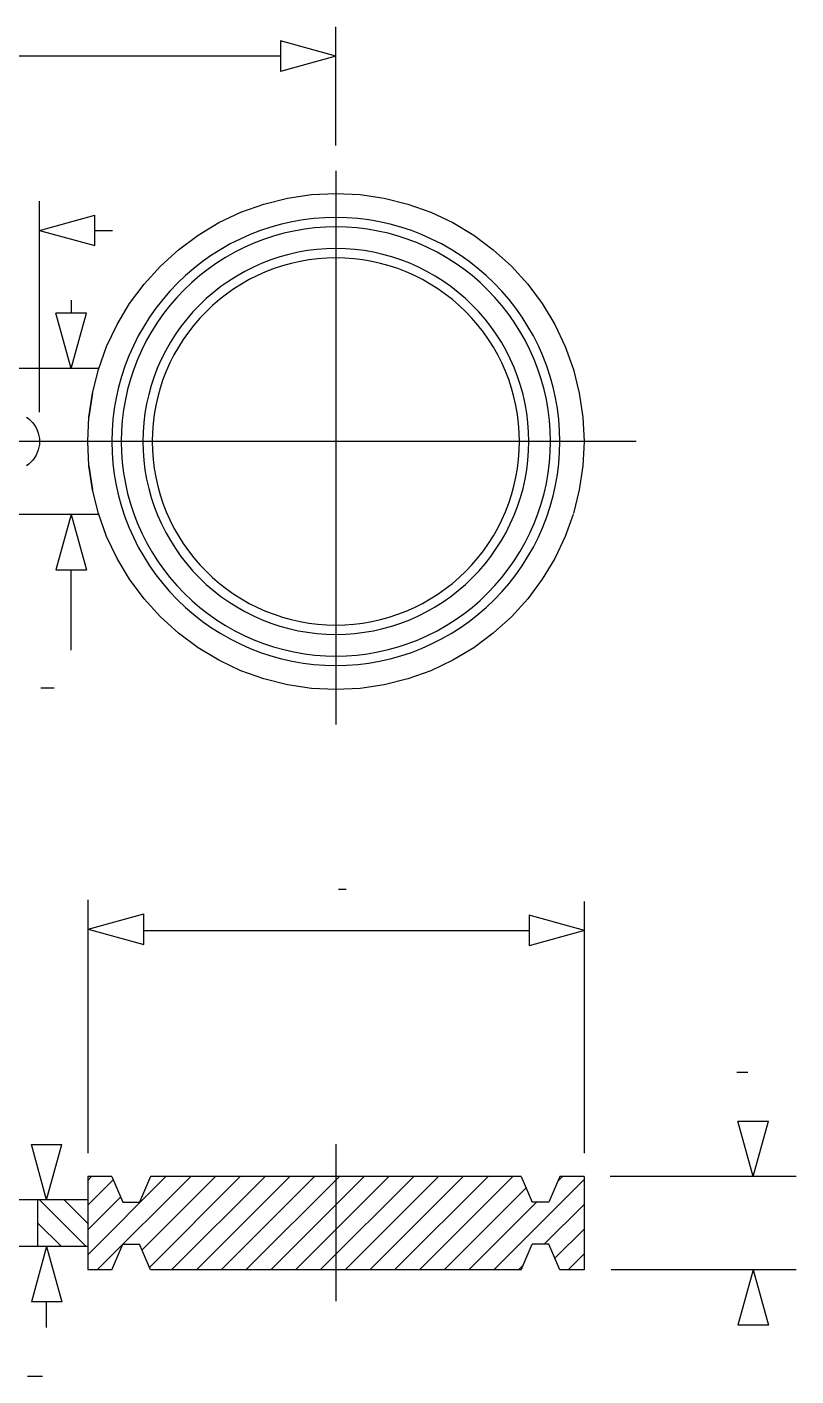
# Model space of a CAD drawing. Extents: x 555 to 1318, y 263 to 995.
# Drawn here: x 907 to 1318, y 263 to 986 of the extents above; entities that cross this region are included whole.
import ezdxf

# ---------------------------------------------------------------- set-up
doc = ezdxf.new("R2010")
doc.units = 0
doc.header["$MEASUREMENT"] = 0
for name, color, linetype in [('2', 7, 'CONTINUOUS'), ('4', 7, 'CONTINUOUS'), ('FLAN1$0$-1', 7, 'CONTINUOUS')]:
    doc.layers.add(name, color=color, linetype=linetype)

msp = doc.modelspace()

# ---------------------------------------------------------------- linework, layer by layer
at = {"layer": '2', "color": 3, "linetype": 'Continuous'}
for p, q in [((1072.13, 922.18), (1072.13, 985.54)), ((1072.13, 969.91), (1042.49, 978.11)), ((1042.49, 978.11), (1042.49, 961.72)), ((1042.49, 978.11), (1042.49, 961.72)), ((1042.49, 969.91), (753.34, 969.91)), ((1072.13, 969.91), (1042.49, 961.72)), ((913.54, 779.28), (913.54, 892.31)), ((913.54, 876.68), (943.18, 884.88)), ((943.18, 868.49), (943.18, 884.88)), ((943.18, 868.49), (943.18, 884.88)), ((913.54, 876.68), (943.18, 868.49)), ((943.18, 876.68), (952.6, 876.68)), ((930.48, 839.24), (930.48, 832.36)), ((930.48, 802.72), (922.28, 832.36)), ((938.67, 832.36), (922.28, 832.36)), ((938.67, 832.36), (922.28, 832.36)), ((930.48, 802.72), (938.67, 832.36)), ((930.48, 724.6), (922.28, 694.95)), ((930.48, 724.6), (938.67, 694.95)), ((922.28, 694.95), (938.67, 694.95)), ((922.28, 694.95), (938.67, 694.95)), ((930.48, 651.89), (930.48, 694.95)), ((939.63, 382.7), (939.63, 518.28)), ((1205.26, 382.7), (1205.26, 517.47)), ((939.63, 502.66), (969.27, 510.85)), ((969.27, 494.46), (969.27, 510.85)), ((969.27, 494.46), (969.27, 510.85)), ((1205.26, 501.85), (1175.62, 510.04)), ((1175.62, 510.04), (1175.62, 493.65)), ((1175.62, 510.04), (1175.62, 493.65)), ((939.63, 502.66), (969.27, 494.46)), ((969.27, 501.85), (1175.62, 501.85)), ((1205.26, 501.85), (1175.62, 493.65)), ((1295.46, 370.2), (1287.26, 399.84)), ((1287.26, 399.84), (1303.65, 399.84)), ((1287.26, 399.84), (1303.65, 399.84)), ((1295.46, 370.2), (1303.65, 399.84)), ((917.35, 357.7), (909.15, 387.34)), ((909.15, 387.34), (925.55, 387.34)), ((909.15, 387.34), (925.55, 387.34)), ((917.35, 357.7), (925.55, 387.34)), ((1318.39, 370.2), (1218.86, 370.2)), ((917.35, 332.7), (909.15, 303.06)), ((917.35, 332.7), (925.55, 303.06)), ((1318.39, 320.2), (1219.55, 320.2)), ((1295.46, 320.2), (1287.26, 290.56)), ((1295.46, 320.2), (1303.65, 290.56)), ((925.55, 303.06), (909.15, 303.06)), ((925.55, 303.06), (909.15, 303.06)), ((917.35, 289.45), (917.35, 303.06)), ((1303.65, 290.56), (1287.26, 290.56)), ((1303.65, 290.56), (1287.26, 290.56))]:
    msp.add_line(p, q, dxfattribs=at)
at = {"layer": '2', "color": 4, "linetype": 'Continuous'}
for p, q in [((1072.13, 908.57), (1072.13, 612.17)), ((1232.77, 763.66), (555.24, 763.66)), ((1072.13, 387.52), (1072.13, 303.47))]:
    msp.add_line(p, q, dxfattribs=at)
at = {"layer": '2', "color": 7, "linetype": 'Continuous'}
for p, q in [((1046.22, 893.92), (1059.12, 895.83)), ((1059.12, 895.83), (1072.13, 896.47)), ((1072.13, 896.47), (1085.15, 895.83)), ((1085.15, 895.83), (1098.04, 893.92)), ((1021.31, 886.36), (1033.58, 890.75)), ((1033.58, 890.75), (1046.22, 893.92)), ((1098.04, 893.92), (1110.69, 890.75)), ((1110.69, 890.75), (1122.96, 886.36)), ((1009.53, 880.79), (1021.31, 886.36)), ((1048.75, 881.23), (1043.01, 879.94)), ((1054.54, 882.23), (1048.75, 881.23)), ((1060.38, 882.95), (1054.54, 882.23)), ((1066.25, 883.39), (1060.38, 882.95)), ((1072.13, 883.53), (1066.25, 883.39)), ((1078.01, 883.39), (1072.13, 883.53)), ((1083.88, 882.95), (1078.01, 883.39)), ((1089.72, 882.23), (1083.88, 882.95)), ((1095.52, 881.23), (1089.72, 882.23)), ((1101.26, 879.94), (1095.52, 881.23)), ((1122.96, 886.36), (1134.74, 880.79)), ((987.88, 866.32), (998.35, 874.09)), ((998.35, 874.09), (1009.53, 880.79)), ((1026.26, 874.41), (1020.88, 872.02)), ((1031.75, 876.52), (1026.26, 874.41)), ((1037.34, 878.37), (1031.75, 876.52)), ((1043.01, 879.94), (1037.34, 878.37)), ((1044.22, 875.09), (1038.79, 873.58)), ((1049.72, 876.32), (1044.22, 875.09)), ((1055.28, 877.29), (1049.72, 876.32)), ((1060.87, 877.98), (1055.28, 877.29)), ((1066.5, 878.39), (1060.87, 877.98)), ((1072.13, 878.53), (1066.5, 878.39)), ((1077.77, 878.39), (1072.13, 878.53)), ((1083.39, 877.98), (1077.77, 878.39)), ((1088.99, 877.29), (1083.39, 877.98)), ((1094.54, 876.32), (1088.99, 877.29)), ((1100.04, 875.09), (1094.54, 876.32)), ((1105.48, 873.58), (1100.04, 875.09)), ((1106.93, 878.37), (1101.26, 879.94)), ((1112.52, 876.52), (1106.93, 878.37)), ((1118.01, 874.41), (1112.52, 876.52)), ((1123.39, 872.02), (1118.01, 874.41)), ((1134.74, 880.79), (1145.92, 874.09)), ((1145.92, 874.09), (1156.39, 866.32)), ((1015.63, 869.38), (1010.51, 866.48)), ((1020.88, 872.02), (1015.63, 869.38)), ((1023.02, 867.5), (1017.98, 864.96)), ((1028.17, 869.78), (1023.02, 867.5)), ((1033.43, 871.81), (1028.17, 869.78)), ((1038.79, 873.58), (1033.43, 871.81)), ((1067.07, 866.8), (1062.01, 866.43)), ((1072.13, 866.92), (1067.07, 866.8)), ((1077.2, 866.8), (1072.13, 866.92)), ((1082.25, 866.43), (1077.2, 866.8)), ((1110.83, 871.81), (1105.48, 873.58)), ((1116.09, 869.78), (1110.83, 871.81)), ((1121.25, 867.5), (1116.09, 869.78)), ((1126.28, 864.96), (1121.25, 867.5)), ((1128.64, 869.38), (1123.39, 872.02)), ((1133.76, 866.48), (1128.64, 869.38)), ((978.22, 857.57), (987.88, 866.32)), ((1000.72, 859.94), (996.09, 856.32)), ((1005.54, 863.33), (1000.72, 859.94)), ((1010.51, 866.48), (1005.54, 863.33)), ((1013.08, 862.19), (1008.31, 859.17)), ((1017.98, 864.96), (1013.08, 862.19)), ((1037.34, 860.89), (1032.61, 859.06)), ((1042.16, 862.48), (1037.34, 860.89)), ((1047.04, 863.83), (1042.16, 862.48)), ((1051.99, 864.94), (1047.04, 863.83)), ((1052.96, 860.04), (1048.26, 858.98)), ((1056.98, 865.81), (1051.99, 864.94)), ((1057.71, 860.86), (1052.96, 860.04)), ((1062.01, 866.43), (1056.98, 865.81)), ((1062.5, 861.45), (1057.71, 860.86)), ((1067.31, 861.8), (1062.5, 861.45)), ((1072.13, 861.92), (1067.31, 861.8)), ((1076.95, 861.8), (1072.13, 861.92)), ((1081.76, 861.45), (1076.95, 861.8)), ((1086.55, 860.86), (1081.76, 861.45)), ((1087.29, 865.81), (1082.25, 866.43)), ((1091.3, 860.04), (1086.55, 860.86)), ((1092.28, 864.94), (1087.29, 865.81)), ((1096.01, 858.98), (1091.3, 860.04)), ((1097.22, 863.83), (1092.28, 864.94)), ((1102.11, 862.48), (1097.22, 863.83)), ((1106.92, 860.89), (1102.11, 862.48)), ((1111.65, 859.06), (1106.92, 860.89)), ((1131.19, 862.19), (1126.28, 864.96)), ((1135.95, 859.17), (1131.19, 862.19)), ((1138.73, 863.33), (1133.76, 866.48)), ((1143.54, 859.94), (1138.73, 863.33)), ((1148.18, 856.32), (1143.54, 859.94)), ((1156.39, 866.32), (1166.05, 857.57)), ((969.47, 847.91), (978.22, 857.57)), ((991.63, 852.48), (987.37, 848.42)), ((996.09, 856.32), (991.63, 852.48)), ((999.26, 852.45), (994.99, 848.77)), ((1003.7, 855.92), (999.26, 852.45)), ((1008.31, 859.17), (1003.7, 855.92)), ((1019.04, 852.23), (1014.76, 849.52)), ((1023.45, 854.73), (1019.04, 852.23)), ((1027.98, 857.01), (1023.45, 854.73)), ((1030.12, 852.49), (1025.81, 850.32)), ((1032.61, 859.06), (1027.98, 857.01)), ((1034.53, 854.44), (1030.12, 852.49)), ((1039.03, 856.18), (1034.53, 854.44)), ((1043.61, 857.69), (1039.03, 856.18)), ((1048.26, 858.98), (1043.61, 857.69)), ((1100.66, 857.69), (1096.01, 858.98)), ((1105.24, 856.18), (1100.66, 857.69)), ((1109.74, 854.44), (1105.24, 856.18)), ((1114.15, 852.49), (1109.74, 854.44)), ((1116.29, 857.01), (1111.65, 859.06)), ((1118.46, 850.32), (1114.15, 852.49)), ((1120.81, 854.73), (1116.29, 857.01)), ((1125.22, 852.23), (1120.81, 854.73)), ((1129.51, 849.52), (1125.22, 852.23)), ((1140.56, 855.92), (1135.95, 859.17)), ((1145.01, 852.45), (1140.56, 855.92)), ((1149.28, 848.77), (1145.01, 852.45)), ((1152.63, 852.48), (1148.18, 856.32)), ((1156.9, 848.42), (1152.63, 852.48)), ((1166.05, 857.57), (1174.8, 847.91)), ((961.7, 837.44), (969.47, 847.91)), ((987.37, 848.42), (983.31, 844.16)), ((994.99, 848.77), (990.91, 844.88)), ((1010.62, 846.6), (1006.62, 843.48)), ((1014.76, 849.52), (1010.62, 846.6)), ((1017.54, 845.36), (1013.6, 842.59)), ((1021.61, 847.94), (1017.54, 845.36)), ((1025.81, 850.32), (1021.61, 847.94)), ((1122.65, 847.94), (1118.46, 850.32)), ((1126.73, 845.36), (1122.65, 847.94)), ((1130.67, 842.59), (1126.73, 845.36)), ((1133.65, 846.6), (1129.51, 849.52)), ((1137.64, 843.48), (1133.65, 846.6)), ((1153.36, 844.88), (1149.28, 848.77)), ((1160.95, 844.16), (1156.9, 848.42)), ((1174.8, 847.91), (1182.56, 837.44)), ((979.47, 839.7), (975.85, 835.07)), ((983.31, 844.16), (979.47, 839.7)), ((987.02, 840.8), (983.34, 836.53)), ((990.91, 844.88), (987.02, 840.8)), ((1002.78, 840.17), (999.11, 836.68)), ((1006.62, 843.48), (1002.78, 840.17)), ((1009.79, 839.62), (1006.14, 836.47)), ((1013.6, 842.59), (1009.79, 839.62)), ((1134.47, 839.62), (1130.67, 842.59)), ((1138.12, 836.47), (1134.47, 839.62)), ((1141.48, 840.17), (1137.64, 843.48)), ((1145.15, 836.68), (1141.48, 840.17)), ((1157.25, 840.8), (1153.36, 844.88)), ((1160.93, 836.53), (1157.25, 840.8)), ((1164.8, 839.7), (1160.95, 844.16)), ((1168.42, 835.07), (1164.8, 839.7)), ((955, 826.26), (961.7, 837.44)), ((975.85, 835.07), (972.46, 830.26)), ((979.87, 832.09), (976.62, 827.48)), ((983.34, 836.53), (979.87, 832.09)), ((995.62, 833.01), (992.31, 829.17)), ((999.11, 836.68), (995.62, 833.01)), ((1002.65, 833.14), (999.32, 829.65)), ((1006.14, 836.47), (1002.65, 833.14)), ((1141.62, 833.14), (1138.12, 836.47)), ((1144.94, 829.65), (1141.62, 833.14)), ((1148.65, 833.01), (1145.15, 836.68)), ((1151.96, 829.17), (1148.65, 833.01)), ((1164.4, 832.09), (1160.93, 836.53)), ((1167.64, 827.48), (1164.4, 832.09)), ((1171.8, 830.26), (1168.42, 835.07)), ((1182.56, 837.44), (1189.26, 826.26)), ((949.43, 814.48), (955, 826.26)), ((969.31, 825.28), (966.41, 820.17)), ((972.46, 830.26), (969.31, 825.28)), ((976.62, 827.48), (973.6, 822.71)), ((989.19, 825.17), (986.27, 821.03)), ((992.31, 829.17), (989.19, 825.17)), ((996.17, 826), (993.21, 822.19)), ((999.32, 829.65), (996.17, 826)), ((1148.09, 826), (1144.94, 829.65)), ((1151.06, 822.19), (1148.09, 826)), ((1155.08, 825.17), (1151.96, 829.17)), ((1158, 821.03), (1155.08, 825.17)), ((1170.66, 822.71), (1167.64, 827.48)), ((1174.95, 825.28), (1171.8, 830.26)), ((1177.85, 820.17), (1174.95, 825.28)), ((1189.26, 826.26), (1194.84, 814.48)), ((966.41, 820.17), (963.77, 814.91)), ((970.83, 817.81), (968.29, 812.77)), ((973.6, 822.71), (970.83, 817.81)), ((983.56, 816.75), (981.06, 812.34)), ((986.27, 821.03), (983.56, 816.75)), ((990.43, 818.25), (987.85, 814.18)), ((993.21, 822.19), (990.43, 818.25)), ((1153.84, 818.25), (1151.06, 822.19)), ((1156.42, 814.18), (1153.84, 818.25)), ((1160.71, 816.75), (1158, 821.03)), ((1163.21, 812.34), (1160.71, 816.75)), ((1173.44, 817.81), (1170.66, 822.71)), ((1175.98, 812.77), (1173.44, 817.81)), ((1180.5, 814.91), (1177.85, 820.17)), ((945.04, 802.21), (949.43, 814.48)), ((961.39, 809.53), (959.27, 804.04)), ((963.77, 814.91), (961.39, 809.53)), ((968.29, 812.77), (966.01, 807.62)), ((981.06, 812.34), (978.78, 807.81)), ((985.47, 809.98), (983.3, 805.67)), ((987.85, 814.18), (985.47, 809.98)), ((1158.8, 809.98), (1156.42, 814.18)), ((1160.96, 805.67), (1158.8, 809.98)), ((1165.49, 807.81), (1163.21, 812.34)), ((1178.26, 807.62), (1175.98, 812.77)), ((1182.88, 809.53), (1180.5, 814.91)), ((1185, 804.04), (1182.88, 809.53)), ((1194.84, 814.48), (1199.23, 802.21)), ((945.2, 802.72), (850.61, 802.72)), ((941.87, 789.57), (945.04, 802.21)), ((959.27, 804.04), (957.42, 798.45)), ((963.98, 802.36), (962.21, 797)), ((966.01, 807.62), (963.98, 802.36)), ((976.73, 803.18), (974.9, 798.45)), ((978.78, 807.81), (976.73, 803.18)), ((983.3, 805.67), (981.35, 801.26)), ((1162.92, 801.26), (1160.96, 805.67)), ((1167.54, 803.18), (1165.49, 807.81)), ((1169.36, 798.45), (1167.54, 803.18)), ((1180.29, 802.36), (1178.26, 807.62)), ((1182.06, 797), (1180.29, 802.36)), ((1186.84, 798.45), (1185, 804.04)), ((1199.23, 802.21), (1202.39, 789.57)), ((957.42, 798.45), (955.85, 792.78)), ((962.21, 797), (960.7, 791.57)), ((974.9, 798.45), (973.31, 793.63)), ((979.61, 796.76), (978.1, 792.18)), ((981.35, 801.26), (979.61, 796.76)), ((1164.65, 796.76), (1162.92, 801.26)), ((1166.17, 792.18), (1164.65, 796.76)), ((1170.95, 793.63), (1169.36, 798.45)), ((1183.56, 791.57), (1182.06, 797)), ((1188.41, 792.78), (1186.84, 798.45)), ((941.87, 789.57), (939.96, 776.68)), ((939.96, 776.68), (941.87, 789.57)), ((955.85, 792.78), (954.56, 787.04)), ((960.7, 791.57), (959.47, 786.07)), ((971.96, 788.75), (970.85, 783.8)), ((973.31, 793.63), (971.96, 788.75)), ((976.81, 787.53), (975.76, 782.83)), ((978.1, 792.18), (976.81, 787.53)), ((1167.45, 787.53), (1166.17, 792.18)), ((1168.51, 782.83), (1167.45, 787.53)), ((1172.31, 788.75), (1170.95, 793.63)), ((1173.42, 783.8), (1172.31, 788.75)), ((1184.8, 786.07), (1183.56, 791.57)), ((1189.7, 787.04), (1188.41, 792.78)), ((1202.39, 789.57), (1204.31, 776.68)), ((953.56, 781.25), (952.84, 775.41)), ((954.56, 787.04), (953.56, 781.25)), ((958.51, 780.51), (957.81, 774.92)), ((959.47, 786.07), (958.51, 780.51)), ((970.85, 783.8), (969.98, 778.81)), ((975.76, 782.83), (974.93, 778.08)), ((1169.34, 778.08), (1168.51, 782.83)), ((1174.28, 778.81), (1173.42, 783.8)), ((1185.76, 780.51), (1184.8, 786.07)), ((1186.45, 774.92), (1185.76, 780.51)), ((1190.71, 781.25), (1189.7, 787.04)), ((1191.43, 775.41), (1190.71, 781.25)), ((906.6, 776.65), (907.83, 775.74)), ((907.83, 775.74), (908.97, 774.71)), ((908.97, 774.71), (910, 773.57)), ((910, 773.57), (910.91, 772.34)), ((939.32, 763.66), (939.96, 776.68)), ((952.84, 775.41), (952.4, 769.54)), ((957.81, 774.92), (957.4, 769.29)), ((969.36, 773.78), (968.99, 768.72)), ((969.98, 778.81), (969.36, 773.78)), ((974.34, 773.29), (973.99, 768.48)), ((974.93, 778.08), (974.34, 773.29)), ((1169.93, 773.29), (1169.34, 778.08)), ((1170.28, 768.48), (1169.93, 773.29)), ((1174.9, 773.78), (1174.28, 778.81)), ((1175.28, 768.72), (1174.9, 773.78)), ((1186.87, 769.29), (1186.45, 774.92)), ((1191.86, 769.54), (1191.43, 775.41)), ((1204.31, 776.68), (1204.95, 763.66)), ((910.91, 772.34), (911.7, 771.02)), ((911.7, 771.02), (912.35, 769.64)), ((912.35, 769.64), (912.87, 768.19)), ((912.87, 768.19), (913.24, 766.71)), ((913.24, 766.71), (913.47, 765.19)), ((952.4, 769.54), (952.26, 763.66)), ((957.4, 769.29), (957.26, 763.66)), ((968.99, 768.72), (968.87, 763.66)), ((973.99, 768.48), (973.87, 763.66)), ((1170.4, 763.66), (1170.28, 768.48)), ((1175.4, 763.66), (1175.28, 768.72)), ((1187, 763.66), (1186.87, 769.29)), ((1192.01, 763.66), (1191.86, 769.54)), ((912.87, 759.12), (912.35, 757.68)), ((913.24, 760.61), (912.87, 759.12)), ((913.47, 762.13), (913.24, 760.61)), ((913.47, 765.19), (913.54, 763.66)), ((913.54, 763.66), (913.47, 762.13)), ((939.96, 750.64), (939.32, 763.66)), ((952.26, 763.66), (952.4, 757.78)), ((957.26, 763.66), (957.4, 758.02)), ((968.87, 763.66), (968.99, 758.59)), ((968.99, 758.59), (969.36, 753.54)), ((973.87, 763.66), (973.99, 758.84)), ((973.99, 758.84), (974.34, 754.03)), ((1169.93, 754.03), (1170.28, 758.84)), ((1170.28, 758.84), (1170.4, 763.66)), ((1174.9, 753.54), (1175.28, 758.59)), ((1175.28, 758.59), (1175.4, 763.66)), ((1186.87, 758.02), (1187, 763.66)), ((1191.86, 757.78), (1192.01, 763.66)), ((1204.95, 763.66), (1204.31, 750.64)), ((907.83, 751.58), (906.6, 750.66)), ((908.97, 752.61), (907.83, 751.58)), ((910, 753.74), (908.97, 752.61)), ((910.91, 754.97), (910, 753.74)), ((911.7, 756.29), (910.91, 754.97)), ((912.35, 757.68), (911.7, 756.29)), ((952.4, 757.78), (952.84, 751.91)), ((952.84, 751.91), (953.56, 746.07)), ((957.4, 758.02), (957.81, 752.4)), ((957.81, 752.4), (958.51, 746.8)), ((969.36, 753.54), (969.98, 748.51)), ((974.34, 754.03), (974.93, 749.24)), ((1169.34, 749.24), (1169.93, 754.03)), ((1174.28, 748.51), (1174.9, 753.54)), ((1185.76, 746.8), (1186.45, 752.4)), ((1186.45, 752.4), (1186.87, 758.02)), ((1190.71, 746.07), (1191.43, 751.91)), ((1191.43, 751.91), (1191.86, 757.78)), ((939.96, 750.64), (941.87, 737.75)), ((941.87, 737.75), (939.96, 750.64)), ((953.56, 746.07), (954.56, 740.27)), ((958.51, 746.8), (959.47, 741.25)), ((969.98, 748.51), (970.85, 743.51)), ((974.93, 749.24), (975.76, 744.49)), ((975.76, 744.49), (976.81, 739.78)), ((1167.45, 739.78), (1168.51, 744.49)), ((1168.51, 744.49), (1169.34, 749.24)), ((1173.42, 743.51), (1174.28, 748.51)), ((1184.8, 741.25), (1185.76, 746.8)), ((1189.7, 740.27), (1190.71, 746.07)), ((1204.31, 750.64), (1202.39, 737.75)), ((945.04, 725.1), (941.87, 737.75)), ((954.56, 740.27), (955.85, 734.53)), ((959.47, 741.25), (960.7, 735.75)), ((970.85, 743.51), (971.96, 738.57)), ((971.96, 738.57), (973.31, 733.68)), ((976.81, 739.78), (978.1, 735.13)), ((1166.17, 735.13), (1167.45, 739.78)), ((1170.95, 733.68), (1172.31, 738.57)), ((1172.31, 738.57), (1173.42, 743.51)), ((1183.56, 735.75), (1184.8, 741.25)), ((1188.41, 734.53), (1189.7, 740.27)), ((1202.39, 737.75), (1199.23, 725.1)), ((955.85, 734.53), (957.42, 728.86)), ((960.7, 735.75), (962.21, 730.31)), ((962.21, 730.31), (963.98, 724.96)), ((973.31, 733.68), (974.9, 728.87)), ((978.1, 735.13), (979.61, 730.55)), ((979.61, 730.55), (981.35, 726.05)), ((1162.92, 726.05), (1164.65, 730.55)), ((1164.65, 730.55), (1166.17, 735.13)), ((1169.36, 728.87), (1170.95, 733.68)), ((1180.29, 724.96), (1182.06, 730.31)), ((1182.06, 730.31), (1183.56, 735.75)), ((1186.84, 728.86), (1188.41, 734.53)), ((945.2, 724.6), (850.61, 724.6)), ((949.43, 712.83), (945.04, 725.1)), ((957.42, 728.86), (959.27, 723.27)), ((959.27, 723.27), (961.39, 717.78)), ((963.98, 724.96), (966.01, 719.7)), ((974.9, 728.87), (976.73, 724.14)), ((976.73, 724.14), (978.78, 719.51)), ((981.35, 726.05), (983.3, 721.64)), ((1160.96, 721.64), (1162.92, 726.05)), ((1165.49, 719.51), (1167.54, 724.14)), ((1167.54, 724.14), (1169.36, 728.87)), ((1178.26, 719.7), (1180.29, 724.96)), ((1182.88, 717.78), (1185, 723.27)), ((1185, 723.27), (1186.84, 728.86)), ((1199.04, 724.6), (1194.84, 712.83)), ((961.39, 717.78), (963.77, 712.41)), ((966.01, 719.7), (968.29, 714.54)), ((978.78, 719.51), (981.06, 714.98)), ((981.06, 714.98), (983.56, 710.57)), ((983.3, 721.64), (985.47, 717.34)), ((985.47, 717.34), (987.85, 713.14)), ((1156.42, 713.14), (1158.8, 717.34)), ((1158.8, 717.34), (1160.96, 721.64)), ((1160.71, 710.57), (1163.21, 714.98)), ((1163.21, 714.98), (1165.49, 719.51)), ((1175.98, 714.54), (1178.26, 719.7)), ((1180.5, 712.41), (1182.88, 717.78)), ((955, 701.05), (949.43, 712.83)), ((963.77, 712.41), (966.41, 707.15)), ((968.29, 714.54), (970.83, 709.51)), ((970.83, 709.51), (973.6, 704.6)), ((983.56, 710.57), (986.27, 706.29)), ((987.85, 713.14), (990.43, 709.06)), ((990.43, 709.06), (993.21, 705.12)), ((1151.06, 705.12), (1153.84, 709.06)), ((1153.84, 709.06), (1156.42, 713.14)), ((1158, 706.29), (1160.71, 710.57)), ((1170.66, 704.6), (1173.44, 709.51)), ((1173.44, 709.51), (1175.98, 714.54)), ((1177.85, 707.15), (1180.5, 712.41)), ((1194.84, 712.83), (1189.26, 701.05)), ((961.7, 689.87), (955, 701.05)), ((966.41, 707.15), (969.31, 702.03)), ((969.31, 702.03), (972.46, 697.06)), ((973.6, 704.6), (976.62, 699.84)), ((986.27, 706.29), (989.19, 702.14)), ((989.19, 702.14), (992.31, 698.15)), ((993.21, 705.12), (996.17, 701.32)), ((996.17, 701.32), (999.32, 697.67)), ((1144.94, 697.67), (1148.09, 701.32)), ((1148.09, 701.32), (1151.06, 705.12)), ((1151.96, 698.15), (1155.08, 702.14)), ((1155.08, 702.14), (1158, 706.29)), ((1167.64, 699.84), (1170.66, 704.6)), ((1171.8, 697.06), (1174.95, 702.03)), ((1174.95, 702.03), (1177.85, 707.15)), ((1189.26, 701.05), (1182.56, 689.87)), ((972.46, 697.06), (975.85, 692.25)), ((976.62, 699.84), (979.87, 695.23)), ((979.87, 695.23), (983.34, 690.78)), ((992.31, 698.15), (995.62, 694.31)), ((995.62, 694.31), (999.11, 690.64)), ((999.32, 697.67), (1002.65, 694.17)), ((1002.65, 694.17), (1006.14, 690.85)), ((1138.12, 690.85), (1141.62, 694.17)), ((1141.62, 694.17), (1144.94, 697.67)), ((1145.15, 690.64), (1148.65, 694.31)), ((1148.65, 694.31), (1151.96, 698.15)), ((1160.93, 690.78), (1164.4, 695.23)), ((1164.4, 695.23), (1167.64, 699.84)), ((1168.42, 692.25), (1171.8, 697.06)), ((969.47, 679.4), (961.7, 689.87)), ((975.85, 692.25), (979.47, 687.61)), ((979.47, 687.61), (983.31, 683.16)), ((983.34, 690.78), (987.02, 686.51)), ((987.02, 686.51), (990.91, 682.43)), ((999.11, 690.64), (1002.78, 687.14)), ((1002.78, 687.14), (1006.62, 683.83)), ((1006.14, 690.85), (1009.79, 687.7)), ((1009.79, 687.7), (1013.6, 684.73)), ((1130.67, 684.73), (1134.47, 687.7)), ((1134.47, 687.7), (1138.12, 690.85)), ((1137.64, 683.83), (1141.48, 687.14)), ((1141.48, 687.14), (1145.15, 690.64)), ((1153.36, 682.43), (1157.25, 686.51)), ((1157.25, 686.51), (1160.93, 690.78)), ((1160.95, 683.16), (1164.8, 687.61)), ((1164.8, 687.61), (1168.42, 692.25)), ((1182.56, 689.87), (1174.8, 679.4)), ((978.22, 669.74), (969.47, 679.4)), ((983.31, 683.16), (987.37, 678.89)), ((987.37, 678.89), (991.63, 674.84)), ((990.91, 682.43), (994.99, 678.54)), ((1006.62, 683.83), (1010.62, 680.71)), ((1010.62, 680.71), (1014.76, 677.79)), ((1013.6, 684.73), (1017.54, 681.95)), ((1017.54, 681.95), (1021.61, 679.37)), ((1021.61, 679.37), (1025.81, 676.99)), ((1118.46, 676.99), (1122.65, 679.37)), ((1122.65, 679.37), (1126.73, 681.95)), ((1126.73, 681.95), (1130.67, 684.73)), ((1129.51, 677.79), (1133.65, 680.71)), ((1133.65, 680.71), (1137.64, 683.83)), ((1149.28, 678.54), (1153.36, 682.43)), ((1152.63, 674.84), (1156.9, 678.89)), ((1156.9, 678.89), (1160.95, 683.16)), ((1174.8, 679.4), (1166.05, 669.74)), ((991.63, 674.84), (996.09, 670.99)), ((994.99, 678.54), (999.26, 674.86)), ((999.26, 674.86), (1003.7, 671.39)), ((1014.76, 677.79), (1019.04, 675.08)), ((1019.04, 675.08), (1023.45, 672.58)), ((1023.45, 672.58), (1027.98, 670.31)), ((1025.81, 676.99), (1030.12, 674.83)), ((1030.12, 674.83), (1034.53, 672.87)), ((1034.53, 672.87), (1039.03, 671.14)), ((1105.24, 671.14), (1109.74, 672.87)), ((1109.74, 672.87), (1114.15, 674.83)), ((1114.15, 674.83), (1118.46, 676.99)), ((1116.29, 670.31), (1120.81, 672.58)), ((1120.81, 672.58), (1125.22, 675.08)), ((1125.22, 675.08), (1129.51, 677.79)), ((1140.56, 671.39), (1145.01, 674.86)), ((1145.01, 674.86), (1149.28, 678.54)), ((1148.18, 670.99), (1152.63, 674.84)), ((987.88, 660.99), (978.22, 669.74)), ((996.09, 670.99), (1000.72, 667.37)), ((1000.72, 667.37), (1005.54, 663.99)), ((1003.7, 671.39), (1008.31, 668.15)), ((1008.31, 668.15), (1013.08, 665.13)), ((1013.08, 665.13), (1017.98, 662.35)), ((1027.98, 670.31), (1032.61, 668.25)), ((1032.61, 668.25), (1037.34, 666.43)), ((1037.34, 666.43), (1042.16, 664.84)), ((1039.03, 671.14), (1043.61, 669.62)), ((1042.16, 664.84), (1047.04, 663.49)), ((1043.61, 669.62), (1048.26, 668.34)), ((1048.26, 668.34), (1052.96, 667.28)), ((1052.96, 667.28), (1057.71, 666.46)), ((1057.71, 666.46), (1062.5, 665.87)), ((1062.5, 665.87), (1067.31, 665.51)), ((1067.31, 665.51), (1072.13, 665.39)), ((1072.13, 665.39), (1076.95, 665.51)), ((1076.95, 665.51), (1081.76, 665.87)), ((1081.76, 665.87), (1086.55, 666.46)), ((1086.55, 666.46), (1091.3, 667.28)), ((1091.3, 667.28), (1096.01, 668.34)), ((1096.01, 668.34), (1100.66, 669.62)), ((1097.22, 663.49), (1102.11, 664.84)), ((1100.66, 669.62), (1105.24, 671.14)), ((1102.11, 664.84), (1106.92, 666.43)), ((1106.92, 666.43), (1111.65, 668.25)), ((1111.65, 668.25), (1116.29, 670.31)), ((1126.28, 662.35), (1131.19, 665.13)), ((1131.19, 665.13), (1135.95, 668.15)), ((1135.95, 668.15), (1140.56, 671.39)), ((1138.73, 663.99), (1143.54, 667.37)), ((1143.54, 667.37), (1148.18, 670.99)), ((1166.05, 669.74), (1156.39, 660.99)), ((998.35, 653.23), (987.88, 660.99)), ((1005.54, 663.99), (1010.51, 660.84)), ((1010.51, 660.84), (1015.63, 657.94)), ((1015.63, 657.94), (1020.88, 655.29)), ((1017.98, 662.35), (1023.02, 659.82)), ((1023.02, 659.82), (1028.17, 657.53)), ((1028.17, 657.53), (1033.43, 655.5)), ((1047.04, 663.49), (1051.99, 662.37)), ((1051.99, 662.37), (1056.98, 661.51)), ((1056.98, 661.51), (1062.01, 660.89)), ((1062.01, 660.89), (1067.07, 660.51)), ((1067.07, 660.51), (1072.13, 660.39)), ((1072.13, 660.39), (1077.2, 660.51)), ((1077.2, 660.51), (1082.25, 660.89)), ((1082.25, 660.89), (1087.29, 661.51)), ((1087.29, 661.51), (1092.28, 662.37)), ((1092.28, 662.37), (1097.22, 663.49)), ((1110.83, 655.5), (1116.09, 657.53)), ((1116.09, 657.53), (1121.25, 659.82)), ((1121.25, 659.82), (1126.28, 662.35)), ((1123.39, 655.29), (1128.64, 657.94)), ((1128.64, 657.94), (1133.76, 660.84)), ((1133.76, 660.84), (1138.73, 663.99)), ((1156.39, 660.99), (1145.92, 653.23)), ((1009.53, 646.53), (998.35, 653.23)), ((1020.88, 655.29), (1026.26, 652.91)), ((1026.26, 652.91), (1031.75, 650.79)), ((1031.75, 650.79), (1037.34, 648.95)), ((1033.43, 655.5), (1038.79, 653.73)), ((1038.79, 653.73), (1044.22, 652.23)), ((1044.22, 652.23), (1049.72, 650.99)), ((1049.72, 650.99), (1055.28, 650.03)), ((1055.28, 650.03), (1060.87, 649.34)), ((1083.39, 649.34), (1088.99, 650.03)), ((1088.99, 650.03), (1094.54, 650.99)), ((1094.54, 650.99), (1100.04, 652.23)), ((1100.04, 652.23), (1105.48, 653.73)), ((1105.48, 653.73), (1110.83, 655.5)), ((1106.93, 648.95), (1112.52, 650.79)), ((1112.52, 650.79), (1118.01, 652.91)), ((1118.01, 652.91), (1123.39, 655.29)), ((1145.92, 653.23), (1134.74, 646.53)), ((1021.31, 640.95), (1009.53, 646.53)), ((1037.34, 648.95), (1043.01, 647.38)), ((1043.01, 647.38), (1048.75, 646.09)), ((1048.75, 646.09), (1054.54, 645.08)), ((1054.54, 645.08), (1060.38, 644.36)), ((1060.38, 644.36), (1066.25, 643.93)), ((1060.87, 649.34), (1066.5, 648.92)), ((1066.25, 643.93), (1072.13, 643.78)), ((1066.5, 648.92), (1072.13, 648.79)), ((1072.13, 648.79), (1077.77, 648.92)), ((1072.13, 643.78), (1078.01, 643.93)), ((1077.77, 648.92), (1083.39, 649.34)), ((1078.01, 643.93), (1083.88, 644.36)), ((1083.88, 644.36), (1089.72, 645.08)), ((1089.72, 645.08), (1095.52, 646.09)), ((1095.52, 646.09), (1101.26, 647.38)), ((1101.26, 647.38), (1106.93, 648.95)), ((1134.74, 646.53), (1122.96, 640.95)), ((1033.58, 636.56), (1021.31, 640.95)), ((1046.22, 633.4), (1033.58, 636.56)), ((1110.69, 636.56), (1098.04, 633.4)), ((1122.96, 640.95), (1110.69, 636.56)), ((1059.11, 631.48), (1046.22, 633.4)), ((1072.13, 630.85), (1059.11, 631.48)), ((1085.15, 631.48), (1072.13, 630.85)), ((1098.04, 633.4), (1085.15, 631.48)), ((939.32, 370.2), (939.32, 320.2)), ((952.26, 370.2), (939.32, 370.2)), ((952.26, 370.2), (958.1, 356.45)), ((972.89, 370.2), (967.06, 356.45)), ((1171.38, 370.2), (972.89, 370.2)), ((1171.38, 370.2), (1177.21, 356.45)), ((1192.01, 370.2), (1186.17, 356.45)), ((1204.95, 370.2), (1192.01, 370.2)), ((1204.95, 370.2), (1204.95, 320.2)), ((939.32, 357.7), (856.51, 357.7)), ((912.53, 357.7), (912.53, 332.7)), ((958.1, 356.45), (967.06, 356.45)), ((1186.17, 356.45), (1177.21, 356.45)), ((939.32, 332.7), (856.51, 332.7)), ((952.26, 320.2), (958.1, 333.95)), ((958.1, 333.95), (967.06, 333.95)), ((972.89, 320.2), (967.06, 333.95)), ((1171.38, 320.2), (1177.21, 333.95)), ((1186.17, 333.95), (1177.21, 333.95)), ((1192.01, 320.2), (1186.17, 333.95)), ((952.26, 320.2), (939.32, 320.2)), ((1171.38, 320.2), (972.89, 320.2)), ((1204.95, 320.2), (1192.01, 320.2))]:
    msp.add_line(p, q, dxfattribs=at)
at = {"layer": '4', "color": 4, "linetype": 'Continuous'}
for p, q in [((939.32, 328.31), (981.21, 370.2)), ((939.32, 328.31), (981.21, 370.2)), ((939.32, 368.08), (941.43, 370.2)), ((939.32, 368.08), (941.43, 370.2)), ((939.32, 354.83), (952.99, 368.49)), ((939.32, 354.83), (952.99, 368.49)), ((944.47, 320.2), (994.47, 370.2)), ((944.47, 320.2), (994.47, 370.2)), ((968.37, 330.85), (1007.73, 370.2)), ((968.37, 330.85), (1007.73, 370.2)), ((972.32, 321.53), (1020.98, 370.2)), ((972.32, 321.53), (1020.98, 370.2)), ((984.24, 320.2), (1034.24, 370.2)), ((984.24, 320.2), (1034.24, 370.2)), ((997.5, 320.2), (1047.5, 370.2)), ((997.5, 320.2), (1047.5, 370.2)), ((1010.76, 320.2), (1060.76, 370.2)), ((1010.76, 320.2), (1060.76, 370.2)), ((1024.02, 320.2), (1074.02, 370.2)), ((1024.02, 320.2), (1074.02, 370.2)), ((1037.28, 320.2), (1087.28, 370.2)), ((1037.28, 320.2), (1087.28, 370.2)), ((1050.53, 320.2), (1100.53, 370.2)), ((1050.53, 320.2), (1100.53, 370.2)), ((1063.79, 320.2), (1113.79, 370.2)), ((1063.79, 320.2), (1113.79, 370.2)), ((1077.05, 320.2), (1127.05, 370.2)), ((1077.05, 320.2), (1127.05, 370.2)), ((1090.31, 320.2), (1140.31, 370.2)), ((1090.31, 320.2), (1140.31, 370.2)), ((1103.57, 320.2), (1153.57, 370.2)), ((1103.57, 320.2), (1153.57, 370.2)), ((1116.82, 320.2), (1166.82, 370.2)), ((1116.82, 320.2), (1166.82, 370.2)), ((1156.6, 320.2), (1204.95, 368.54)), ((1156.6, 320.2), (1204.95, 368.54)), ((1191.02, 367.88), (1193.34, 370.2)), ((1130.08, 320.2), (1173.97, 364.09)), ((1130.08, 320.2), (1173.97, 364.09)), ((938.49, 332.7), (913.49, 357.7)), ((938.49, 332.7), (913.49, 357.7)), ((939.32, 345.13), (926.75, 357.7)), ((939.32, 345.13), (926.75, 357.7)), ((939.32, 341.57), (956.94, 359.18)), ((939.32, 341.57), (956.94, 359.18)), ((1143.34, 320.2), (1179.59, 356.45)), ((1183.61, 333.95), (1204.95, 355.29)), ((925.23, 332.7), (912.53, 345.4)), ((925.23, 332.7), (912.53, 345.4)), ((1189.36, 326.44), (1204.95, 342.03)), ((1189.36, 326.44), (1204.95, 342.03)), ((1196.37, 320.2), (1204.95, 328.77)), ((1196.37, 320.2), (1204.95, 328.77)), ((1169.86, 320.2), (1172.5, 322.84))]:
    msp.add_line(p, q, dxfattribs=at)
at = {"layer": 'FLAN1$0$-1', "color": 5, "linetype": 'Continuous'}
for p, q in [((914.31, 631.74), (921.31, 631.74)), ((1073.57, 524.03), (1077.57, 524.03)), ((1286.67, 426.05), (1292.67, 426.05)), ((907.05, 263.41), (915.05, 263.41))]:
    msp.add_line(p, q, dxfattribs=at)

doc.saveas('drawing.dxf')
